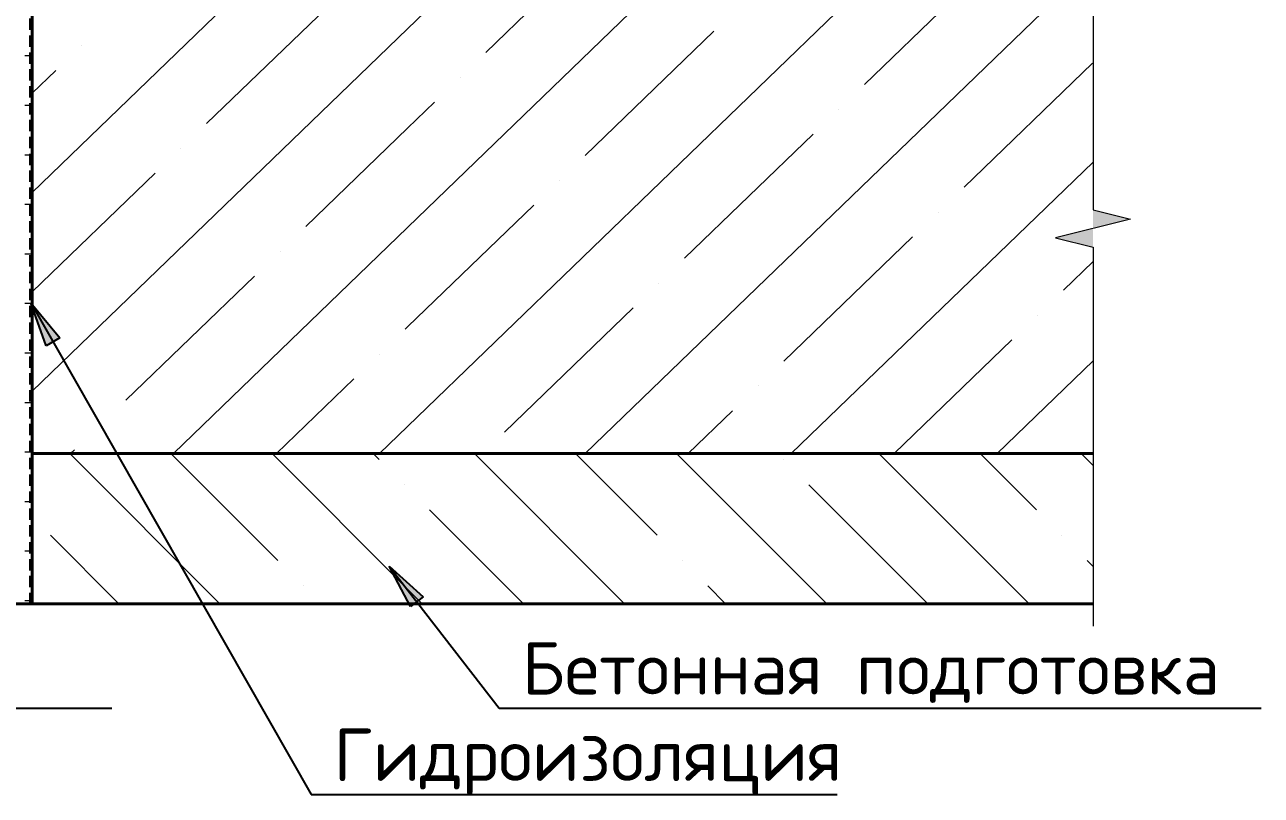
# Model space of a CAD drawing. Header units: millimetres. Extents: x -3689 to 2955806, y -724709 to -635850.
# Drawn here: x 2941071 to 2941894, y -718069 to -717555 of the extents above; entities that cross this region are included whole.
import ezdxf

# ---------------------------------------------------------------- set-up
doc = ezdxf.new("R2010")
doc.units = ezdxf.units.MM
doc.linetypes.add('DASHED2', pattern=[0.375, 0.25, -0.125])
for name, color, linetype, lineweight in [('_PP_Hatch', 9, 'Continuous', 9), ('_PP_Primary Line Continuous', 3, 'Continuous', 40), ('_Выноска', 7, 'Continuous', 15), ('Гидроизоляция монолита', 30, 'DASHED2', 50), ('Штрих Мин. Вата', 40, 'Continuous', 15)]:
    doc.layers.add(name, color=color, linetype=linetype, lineweight=lineweight)
doc.styles.add('PDF ISOCPEUR', font='isocpeur.ttf')

msp = doc.modelspace()

# ---------------------------------------------------------------- hatches: boundary and pattern name
for points in [[(2941074.8, -717740.64), (2941094.25, -717764.08), (2941085.06, -717769.32)], [(2941313.52, -717916.09), (2941336.08, -717936.55), (2941327.72, -717943.04)]]:
    msp.add_hatch(color=256).paths.add_polyline_path(points, flags=0)
at = {"layer": '_Выноска', "true_color": 0xffffff}
msp.add_hatch(color=7, dxfattribs=at).paths.add_polyline_path([(2941782.32, -717441.14), (2941782.32, -717678.64), (2941807.32, -717684.89), (2941757.32, -717697.39), (2941782.32, -717703.64), (2941782.32, -717941.14), (2941782.32, -717941.14), (2941782.32, -717441.14)], flags=0)

# ---------------------------------------------------------------- linework, layer by layer
for p, q in [((2941074.8, -717740.64), (2941261.51, -718068.22)), ((2941074.8, -717740.64), (2941094.25, -717764.08)), ((2941085.06, -717769.32), (2941074.8, -717740.64)), ((2941094.25, -717764.08), (2941085.06, -717769.32)), ((2941313.52, -717916.09), (2941386.81, -718010.62)), ((2941313.52, -717916.09), (2941336.08, -717936.55)), ((2941327.72, -717943.04), (2941313.52, -717916.09)), ((2941336.08, -717936.55), (2941327.72, -717943.04)), ((2940789.28, -718010.62), (2941128.77, -718010.62)), ((2941386.81, -718010.62), (2941894.3, -718010.62)), ((2941261.51, -718068.22), (2941611.76, -718068.22))]:
    msp.add_line(p, q)
at = {"layer": '_PP_Hatch', "linetype": 'Continuous', "ltscale": 10}
for p, q in [((2941075.8, -717667.15), (2941325.8, -717425.73)), ((2941191.87, -717621.27), (2941277.51, -717538.56)), ((2941325.8, -717558.14), (2941343.41, -717541.14)), ((2941325.8, -717690.55), (2941480.52, -717541.14)), ((2941325.8, -717822.97), (2941617.64, -717541.14)), ((2941377.94, -717574), (2941411.96, -717541.14)), ((2941444.1, -717841.14), (2941754.76, -717541.14)), ((2941630.17, -717595.24), (2941686.2, -717541.14)), ((2941075.8, -717799.56), (2941325.8, -717558.14)), ((2941444.1, -717642.51), (2941529.75, -717559.8)), ((2941108.57, -717569.29), (2941108.57, -717569.29)), ((2941696.34, -717663.76), (2941781.99, -717581.05)), ((2941075.8, -717600.94), (2941091.44, -717585.84)), ((2941360.81, -717590.54), (2941360.81, -717590.54)), ((2941325.8, -717624.35), (2941343.68, -717607.08)), ((2941613.05, -717611.78), (2941613.05, -717611.78)), ((2941258.03, -717689.79), (2941325.8, -717624.35)), ((2941510.27, -717711.03), (2941595.92, -717628.32)), ((2941174.74, -717637.81), (2941174.74, -717637.81)), ((2941581.22, -717841.14), (2941782.32, -717646.93)), ((2941075.8, -717733.36), (2941157.61, -717654.35)), ((2941426.97, -717659.05), (2941426.97, -717659.05)), ((2941325.8, -717756.76), (2941409.84, -717675.6)), ((2941679.21, -717680.3), (2941679.21, -717680.3)), ((2941169.86, -717841.14), (2941325.8, -717690.55)), ((2941576.44, -717779.55), (2941662.08, -717696.84)), ((2941240.9, -717706.33), (2941240.9, -717706.33)), ((2941762.51, -717732.27), (2941782.32, -717713.14)), ((2941138.13, -717805.58), (2941223.77, -717722.87)), ((2941493.14, -717727.57), (2941493.14, -717727.57)), ((2941390.36, -717826.82), (2941476.01, -717744.11)), ((2941745.38, -717748.81), (2941745.38, -717748.81)), ((2941324.2, -717758.3), (2941325.8, -717756.76)), ((2941649.78, -717841.14), (2941728.25, -717765.36)), ((2941307.07, -717774.85), (2941307.07, -717774.85)), ((2941718.34, -717841.14), (2941782.32, -717779.34)), ((2941238.42, -717841.14), (2941289.94, -717791.39)), ((2941559.31, -717796.09), (2941559.31, -717796.09)), ((2941512.66, -717841.14), (2941542.18, -717812.63)), ((2941121, -717822.12), (2941121, -717822.12)), ((2941306.98, -717841.14), (2941325.8, -717822.97)), ((2941200.85, -717941.14), (2941100.85, -717841.14)), ((2941101.31, -717841.14), (2941103.87, -717838.66)), ((2941239.43, -717912.37), (2941168.2, -717841.14)), ((2941325.8, -717931.38), (2941235.55, -717841.14)), ((2941306.79, -717845.02), (2941302.91, -717841.14)), ((2941470.26, -717941.14), (2941370.26, -717841.14)), ((2941492, -717895.53), (2941437.61, -717841.14)), ((2941604.96, -717941.14), (2941504.96, -717841.14)), ((2941576.19, -717845.02), (2941576.19, -717845.02)), ((2941739.66, -717941.14), (2941639.66, -717841.14)), ((2941744.57, -717878.69), (2941707.02, -717841.14)), ((2941782.32, -717849.09), (2941774.37, -717841.14)), ((2941323.62, -717861.85), (2941323.62, -717861.85)), ((2941672.31, -717941.14), (2941593.03, -717861.85)), ((2941402.91, -717941.14), (2941340.46, -717878.69)), ((2941133.5, -717941.14), (2941087.89, -717895.53)), ((2941761.41, -717895.53), (2941761.41, -717895.53)), ((2941508.84, -717912.37), (2941508.84, -717912.37)), ((2941782.32, -717916.44), (2941778.25, -717912.37)), ((2941256.27, -717929.21), (2941256.27, -717929.21)), ((2941335.55, -717941.14), (2941325.8, -717931.38)), ((2941537.61, -717941.14), (2941525.68, -717929.21))]:
    msp.add_line(p, q, dxfattribs=at)
at = {"layer": '_PP_Primary Line Continuous', "ltscale": 10}
for p, q in [((2941075.8, -717541.14), (2941075.8, -717841.14)), ((2941075.8, -717841.14), (2941782.32, -717841.14)), ((2941075.8, -717841.14), (2941075.8, -717941.14)), ((2940623.19, -717941.14), (2941075.8, -717941.14)), ((2941075.8, -717941.14), (2941782.32, -717941.14))]:
    msp.add_line(p, q, dxfattribs=at)
at = {"layer": '_Выноска'}
for p, q in [((2941782.32, -717441.14), (2941782.32, -717678.64)), ((2941782.32, -717678.64), (2941807.32, -717684.89)), ((2941807.32, -717684.89), (2941757.32, -717697.39)), ((2941757.32, -717697.39), (2941782.32, -717703.64)), ((2941782.32, -717703.64), (2941782.32, -717941.14)), ((2941782.32, -717941.14), (2941782.32, -717956.14))]:
    msp.add_line(p, q, dxfattribs=at)
at = {"layer": 'Гидроизоляция монолита', "ltscale": 30}
msp.add_line((2941074.8, -717540.14), (2941074.8, -717941.14), dxfattribs=at)
at = {"layer": 'Штрих Мин. Вата', "linetype": 'Continuous'}
for p, q in [((2941070.83, -717576.02), (2941075.8, -717576.02)), ((2941070.83, -717609.01), (2941075.8, -717609.01)), ((2941070.83, -717642.01), (2941075.8, -717642.01)), ((2941070.83, -717675), (2941075.8, -717675)), ((2941070.83, -717708), (2941075.8, -717708)), ((2941070.83, -717741), (2941075.8, -717741)), ((2941070.83, -717773.99), (2941075.8, -717773.99)), ((2941070.83, -717806.99), (2941075.8, -717806.99)), ((2941070.83, -717839.98), (2941075.8, -717839.98)), ((2941070.83, -717872.98), (2941075.8, -717872.98)), ((2941070.83, -717905.97), (2941075.8, -717905.97)), ((2941070.83, -717938.97), (2941075.8, -717938.97))]:
    msp.add_line(p, q, dxfattribs=at)

# ---------------------------------------------------------------- texts
at = {"style": 'PDF ISOCPEUR'}
for s, p in [('Бетонная подготовка', (2941401.81, -718001.62)), ('Гидроизоляция', (2941276.51, -718059.22))]:
    msp.add_text(s, height=35, dxfattribs=at).set_placement(p)

doc.saveas('drawing.dxf')
